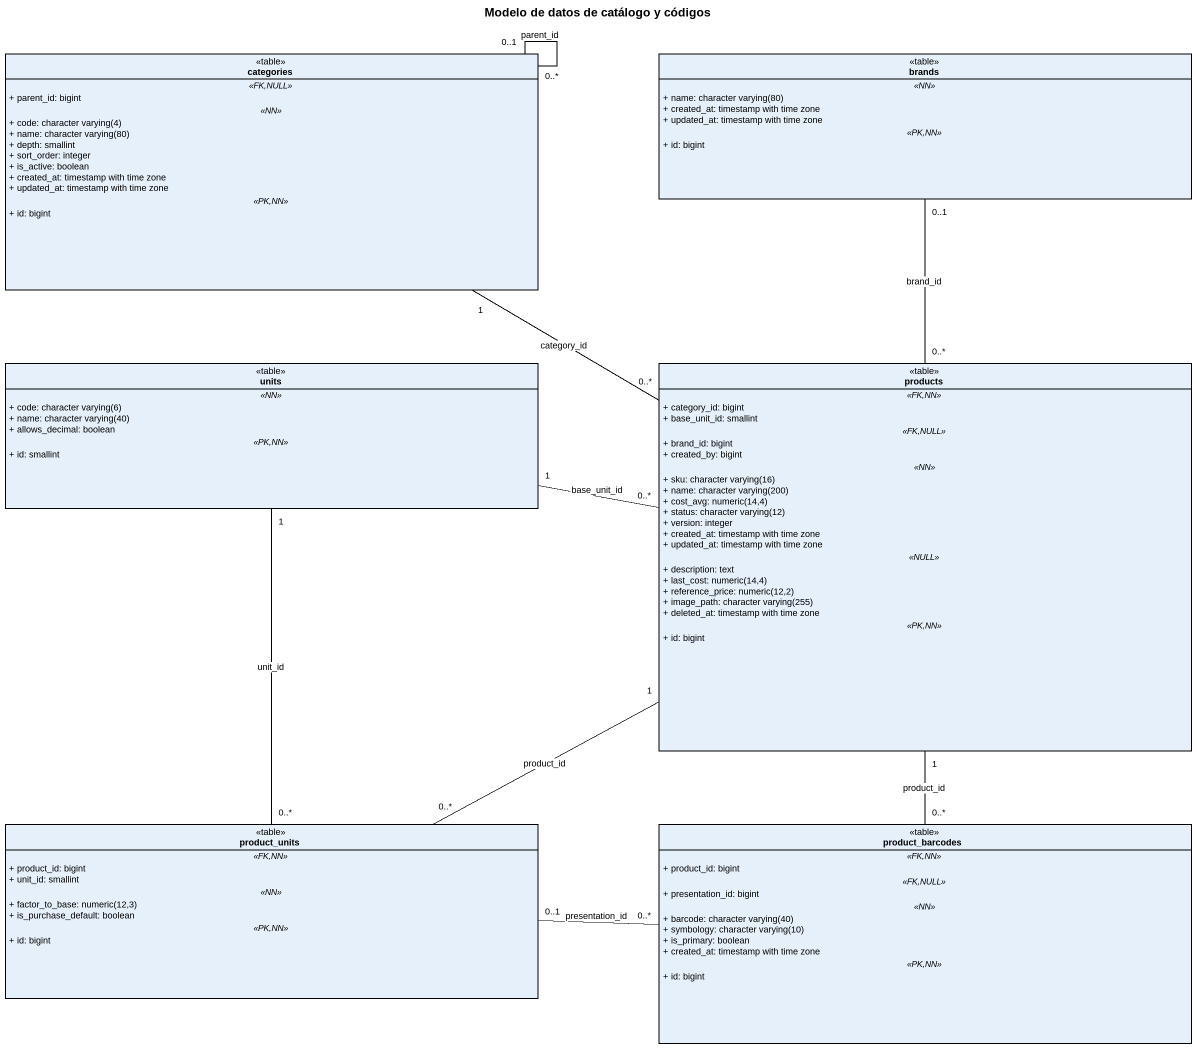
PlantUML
@startuml
title Modelo de datos de catálogo y códigos
hide circle
hide empty members
skinparam classAttributeIconSize 0
class categories <<table>> {
  .. <<FK,NULL>> ..
  + parent_id: bigint
  .. <<NN>> ..
  {field} + code: character varying(4)
  {field} + name: character varying(80)
  + depth: smallint
  + sort_order: integer
  + is_active: boolean
  + created_at: timestamp with time zone
  + updated_at: timestamp with time zone
  .. <<PK,NN>> ..
  + id: bigint
}
class brands <<table>> {
  .. <<NN>> ..
  {field} + name: character varying(80)
  + created_at: timestamp with time zone
  + updated_at: timestamp with time zone
  .. <<PK,NN>> ..
  + id: bigint
}
class units <<table>> {
  .. <<NN>> ..
  {field} + code: character varying(6)
  {field} + name: character varying(40)
  + allows_decimal: boolean
  .. <<PK,NN>> ..
  + id: smallint
}
class products <<table>> {
  .. <<FK,NN>> ..
  + category_id: bigint
  + base_unit_id: smallint
  .. <<FK,NULL>> ..
  + brand_id: bigint
  + created_by: bigint
  .. <<NN>> ..
  {field} + sku: character varying(16)
  {field} + name: character varying(200)
  {field} + cost_avg: numeric(14,4)
  {field} + status: character varying(12)
  + version: integer
  + created_at: timestamp with time zone
  + updated_at: timestamp with time zone
  .. <<NULL>> ..
  + description: text
  {field} + last_cost: numeric(14,4)
  {field} + reference_price: numeric(12,2)
  {field} + image_path: character varying(255)
  + deleted_at: timestamp with time zone
  .. <<PK,NN>> ..
  + id: bigint
}
class product_units <<table>> {
  .. <<FK,NN>> ..
  + product_id: bigint
  + unit_id: smallint
  .. <<NN>> ..
  {field} + factor_to_base: numeric(12,3)
  + is_purchase_default: boolean
  .. <<PK,NN>> ..
  + id: bigint
}
class product_barcodes <<table>> {
  .. <<FK,NN>> ..
  + product_id: bigint
  .. <<FK,NULL>> ..
  + presentation_id: bigint
  .. <<NN>> ..
  {field} + barcode: character varying(40)
  {field} + symbology: character varying(10)
  + is_primary: boolean
  + created_at: timestamp with time zone
  .. <<PK,NN>> ..
  + id: bigint
}
categories "0..*" -- "0..1" categories : parent_id
products "0..*" -left- "1" categories : category_id
products "0..*" -up- "0..1" brands : brand_id
products "0..*" -left- "1" units : base_unit_id
product_units "0..*" -up- "1" units : unit_id
product_units "0..*" -right- "1" products : product_id
product_barcodes "0..*" -up- "1" products : product_id
product_barcodes "0..*" -left- "0..1" product_units : presentation_id
@enduml
